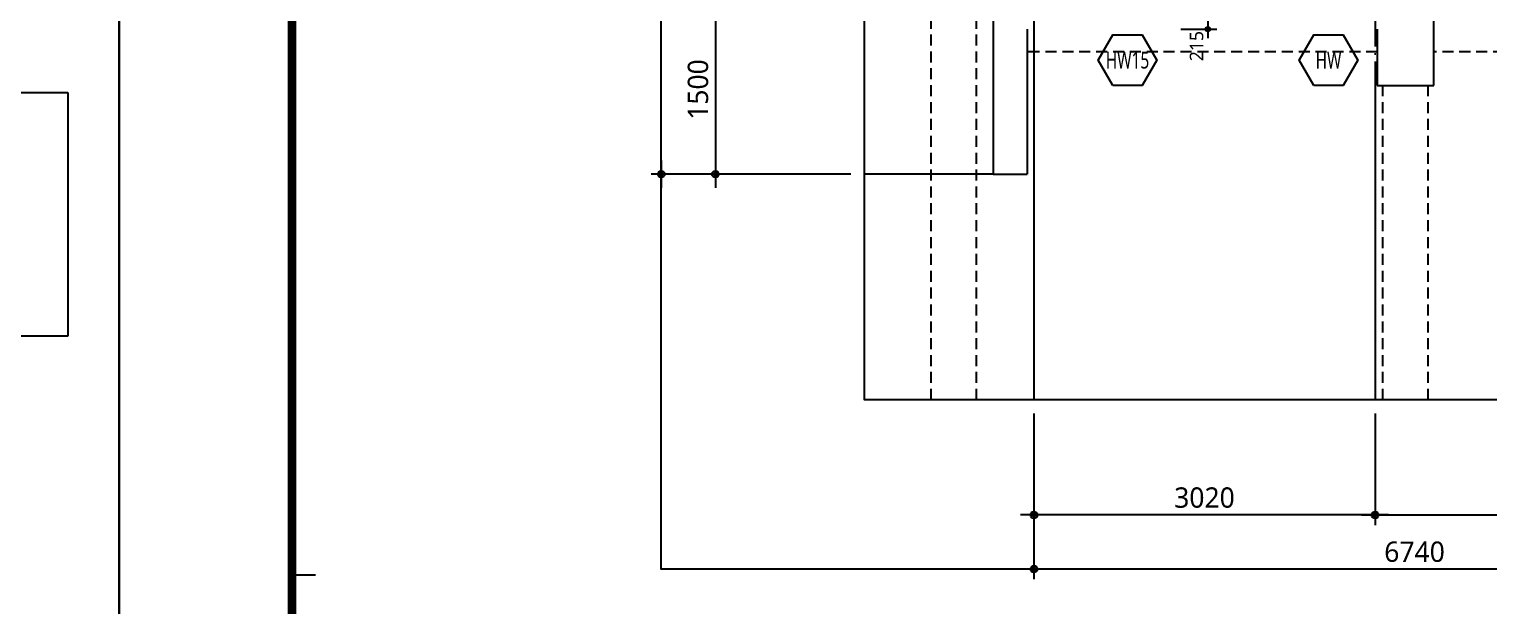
# Model space of a CAD drawing. Header units: millimetres. Extents: x 350420 to 672135, y -312840 to -44390.
# Drawn here: x 557934 to 570857, y -70735 to -65625 of the extents above; entities that cross this region are included whole.
import ezdxf
from ezdxf.enums import TextEntityAlignment as Align
from ezdxf.xclip import XClip

# ---------------------------------------------------------------- set-up
doc = ezdxf.new("R2010")
doc.units = ezdxf.units.MM
doc.header["$LTSCALE"] = 65
doc.header["$XCLIPFRAME"] = 0
for name, pattern in [('CEN', [62, 60, -1, 0, -1]), ('XS-지하주차장$0$CEN', [62, 60, -1, 0, -1]), ('XS-지하주차장$0$HID', [2.3, 1.5, -0.8])]:
    doc.linetypes.add(name, pattern=pattern)
doc.layers.get('Defpoints').update_dxf_attribs({"color": 145})
for name, color, linetype in [('CEN', 1, 'CEN'), ('DIM', 7, 'Continuous'), ('FORM_고양장항A-1BL-S-성능$0$FORM', 7, 'Continuous'), ('M', 7, 'Continuous'), ('NAME-W', 4, 'Continuous'), ('XS-지하주차장$0$AWG', 5, 'XS-지하주차장$0$HID'), ('XS-지하주차장$0$B', 9, 'XS-지하주차장$0$HID'), ('XS-지하주차장$0$CEN', 1, 'XS-지하주차장$0$CEN'), ('XS-지하주차장$0$COL', 2, 'Continuous'), ('XS-지하주차장$0$G', 4, 'XS-지하주차장$0$HID'), ('XS-지하주차장$0$W1', 2, 'Continuous'), ('XS-지하주차장$0$W1-H', 11, 'XS-지하주차장$0$HID')]:
    doc.layers.add(name, color=color, linetype=linetype)
doc.layers.add('DEFPOINT', color=144, linetype='Continuous', plot=False)
doc.layers.add('FORM_고양장항A-1BL-S-성능$0$DEFPOINT', color=144, linetype='Continuous', plot=False)
doc.styles.add('맑은고딕', font='malgun.ttf')
doc.dimstyles.new('DIM_40', dxfattribs={"dimscale": 40, "dimtxt": 3, "dimasz": 1, "dimexe": 2, "dimexo": 1.5, "dimgap": 1, "dimtad": 1, "dimdec": 0, "dimzin": 0, "dimdsep": 46, "dimtxsty": '맑은고딕', "dimblk1": 'DIMDOT', "dimblk2": 'DIMDOT', "dimsah": 1, "dimcen": 0.09, "dimdle": 2, "dimclrd": 7, "dimclre": 7, "dimclrt": 6, "dimadec": 0, "dimazin": 0, "dimtfac": 1, "dimtdec": 0, "dimtix": 1, "dimtmove": 2, "dimatfit": 3, "dimldrblk": 'DIMDOT', "dimfxl": 0, "dimtolj": 1, "dimtzin": 0, "dimarcsym": 0})
doc.dimstyles.new('DIM_60', dxfattribs={"dimscale": 60, "dimtxt": 3, "dimasz": 1, "dimexe": 1.5, "dimexo": 2, "dimgap": 1, "dimtad": 1, "dimdec": 0, "dimzin": 0, "dimdsep": 46, "dimtxsty": '맑은고딕', "dimblk1": 'DIMDOT', "dimblk2": 'DIMDOT', "dimsah": 1, "dimcen": 0.09, "dimdle": 2, "dimclrd": 7, "dimclre": 7, "dimclrt": 3, "dimadec": 0, "dimazin": 0, "dimtfac": 1, "dimtdec": 0, "dimtix": 1, "dimtmove": 2, "dimatfit": 3, "dimldrblk": 'DIMDOT', "dimfxl": 0, "dimtolj": 1, "dimtzin": 0, "dimarcsym": 0})
picture_1 = doc.add_image_def('image1.jpg', size_in_pixel=(2126, 2126))

# ---------------------------------------------------------------- blocks, each defined once
blk = doc.blocks.new('XS-지하주차장$0$B1-6')
at = {"layer": 'XS-지하주차장$0$CEN'}
for p, q in [((31030, 3380), (36060, 3380)), ((26635, 360), (36060, 360))]:
    blk.add_line(p, q, dxfattribs=at)
at = {"layer": 'XS-지하주차장$0$W1'}
for p, q in [((34775, 300), (36060, 300)), ((36060, 0), (36060, 300)), ((34550, 0), (36060, 0))]:
    blk.add_line(p, q, dxfattribs=at)
blk = doc.blocks.new('XS-지하주차장$0$B2-W')
at = {"layer": 'XS-지하주차장$0$W1-H'}
for p, q in [((109000, 64485), (109000, 65285)), ((105100, 65210), (105100, 63700)), ((105400, 64985), (105400, 63700)), ((108500, 64985), (108500, 64485)), ((108500, 64485), (109000, 64485)), ((105100, 63700), (105400, 63700))]:
    blk.add_line(p, q, dxfattribs=at)
blk = doc.blocks.new('XS-지하주차장')
at = {"layer": 'XS-지하주차장$0$AWG'}
for p, q in [((648010, 133975), (644910, 133975)), ((656010, 133975), (648510, 133975))]:
    blk.add_line(p, q, dxfattribs=at)
at = {"layer": 'XS-지하주차장$0$B'}
for p, q in [((644060, 126825), (644060, 134375)), ((644460, 126825), (644460, 134375))]:
    blk.add_line(p, q, dxfattribs=at)
at = {"layer": 'XS-지하주차장$0$COL'}
for p, q in [((648510, 133675), (648510, 134475)), ((648010, 134175), (648010, 133675)), ((648010, 133675), (648510, 133675))]:
    blk.add_line(p, q, dxfattribs=at)
at = {"layer": 'XS-지하주차장$0$G'}
for p, q in [((648060, 127100), (648060, 133675)), ((648460, 127100), (648460, 133675))]:
    blk.add_line(p, q, dxfattribs=at)
at = {"layer": 'XS-지하주차장$0$W1', "rotation": 270}
blk.add_blockref('XS-지하주차장$0$B1-6', (644610, 168950), dxfattribs=at)
at = {"layer": 'XS-지하주차장$0$W1-H'}
blk.add_blockref('XS-지하주차장$0$B2-W', (539510, 69190), dxfattribs=at)
blk = doc.blocks.new('DIMDOT')
at = {"layer": 'DIM', "linetype": 'Continuous'}
blk.add_line((-2, 0), (2, 0), dxfattribs=at)
for radius in [0.5, 0.25]:
    blk.add_circle((0, 0), radius, dxfattribs=at)
blk = doc.blocks.new('*D570')
at = {"layer": 'Defpoints', "color": 0, "linetype": 'Continuous', "transparency": 16777216}
for p in [(566830, -68910), (573570, -68910), (566830, -70410)]:
    blk.add_point(p, dxfattribs=at)
at = {"layer": 'DIM', "color": 7, "linetype": 'Continuous', "lineweight": -2, "transparency": 16777216}
for p, q in [((566830, -69030), (566830, -70500)), ((573570, -69030), (573570, -70500)), ((573510, -70410), (566890, -70410))]:
    blk.add_line(p, q, dxfattribs=at)
at = {"layer": 'DIM', "color": 7, "linetype": 'Continuous', "lineweight": -2, "transparency": 16777216, "xscale": 60, "yscale": 60, "zscale": 60, "rotation": 180}
blk.add_blockref('DIMDOT', (566830, -70410), dxfattribs=at)
at = {"layer": 'DIM', "color": 7, "linetype": 'Continuous', "lineweight": -2, "transparency": 16777216, "xscale": 60, "yscale": 60, "zscale": 60}
blk.add_blockref('DIMDOT', (573570, -70410), dxfattribs=at)
at = {"layer": 'DIM', "color": 3, "linetype": 'Continuous', "transparency": 16777216, "insert": (570200, -70257), "char_height": 180, "attachment_point": 5, "style": '맑은고딕'}
blk.add_mtext('\\A1;6740', dxfattribs=at)
blk = doc.blocks.new('*D571')
at = {"layer": 'Defpoints', "color": 0, "linetype": 'Continuous', "transparency": 16777216}
for p in [(566830, -68910), (569850, -68910), (566830, -69930)]:
    blk.add_point(p, dxfattribs=at)
at = {"layer": 'DIM', "color": 7, "linetype": 'Continuous', "lineweight": -2, "transparency": 16777216}
for p, q in [((566830, -69030), (566830, -70020)), ((569850, -69030), (569850, -70020)), ((569790, -69930), (566890, -69930))]:
    blk.add_line(p, q, dxfattribs=at)
at = {"layer": 'DIM', "color": 7, "linetype": 'Continuous', "lineweight": -2, "transparency": 16777216, "xscale": 60, "yscale": 60, "zscale": 60, "rotation": 180}
blk.add_blockref('DIMDOT', (566830, -69930), dxfattribs=at)
at = {"layer": 'DIM', "color": 7, "linetype": 'Continuous', "lineweight": -2, "transparency": 16777216, "xscale": 60, "yscale": 60, "zscale": 60}
blk.add_blockref('DIMDOT', (569850, -69930), dxfattribs=at)
at = {"layer": 'DIM', "color": 3, "linetype": 'Continuous', "transparency": 16777216, "insert": (568340, -69777), "char_height": 180, "attachment_point": 5, "style": '맑은고딕'}
blk.add_mtext('\\A1;3020', dxfattribs=at)
blk = doc.blocks.new('*D572')
at = {"layer": 'Defpoints', "color": 0, "linetype": 'Continuous', "transparency": 16777216}
for p in [(569850, -68910), (573570, -68910), (573570, -69930)]:
    blk.add_point(p, dxfattribs=at)
at = {"layer": 'DIM', "color": 7, "linetype": 'Continuous', "lineweight": -2, "transparency": 16777216}
for p, q in [((569850, -69030), (569850, -70020)), ((573570, -69030), (573570, -70020)), ((569910, -69930), (573510, -69930))]:
    blk.add_line(p, q, dxfattribs=at)
at = {"layer": 'DIM', "color": 7, "linetype": 'Continuous', "lineweight": -2, "transparency": 16777216, "xscale": 60, "yscale": 60, "zscale": 60, "rotation": 180}
blk.add_blockref('DIMDOT', (569850, -69930), dxfattribs=at)
at = {"layer": 'DIM', "color": 7, "linetype": 'Continuous', "lineweight": -2, "transparency": 16777216, "xscale": 60, "yscale": 60, "zscale": 60}
blk.add_blockref('DIMDOT', (573570, -69930), dxfattribs=at)
at = {"layer": 'DIM', "color": 3, "linetype": 'Continuous', "transparency": 16777216, "insert": (571710, -69777), "char_height": 180, "attachment_point": 5, "style": '맑은고딕'}
blk.add_mtext('\\A1;3720', dxfattribs=at)
blk = doc.blocks.new('*D601')
at = {"layer": 'Defpoints', "color": 0, "linetype": 'Continuous', "transparency": 16777216}
for p in [(563530, -57700), (565330, -57700), (565330, -66910)]:
    blk.add_point(p, dxfattribs=at)
at = {"layer": 'DIM', "color": 7, "linetype": 'Continuous', "lineweight": -2, "transparency": 16777216}
for p, q in [((565210, -57700), (563440, -57700)), ((563530, -66850), (563530, -57760)), ((565210, -66910), (563440, -66910))]:
    blk.add_line(p, q, dxfattribs=at)
at = {"layer": 'DIM', "color": 7, "linetype": 'Continuous', "lineweight": -2, "transparency": 16777216, "xscale": 60, "yscale": 60, "zscale": 60}
for p, rotation in [((563530, -57700), 90), ((563530, -66910), 270)]:
    blk.add_blockref('DIMDOT', p, dxfattribs=dict(at, rotation=rotation))
at = {"layer": 'DIM', "color": 3, "linetype": 'Continuous', "transparency": 16777216, "insert": (563376, -62305), "char_height": 180, "attachment_point": 5, "rotation": 90, "style": '맑은고딕'}
blk.add_mtext('\\A1;9210', dxfattribs=at)
blk = doc.blocks.new('*D603')
at = {"layer": 'Defpoints', "color": 0, "linetype": 'Continuous', "transparency": 16777216}
for p in [(565330, -65410), (564010, -66910), (565330, -66910)]:
    blk.add_point(p, dxfattribs=at)
at = {"layer": 'DIM', "color": 7, "linetype": 'Continuous', "lineweight": -2, "transparency": 16777216}
for p, q in [((565210, -65410), (563920, -65410)), ((564010, -65470), (564010, -66850)), ((565210, -66910), (563920, -66910))]:
    blk.add_line(p, q, dxfattribs=at)
at = {"layer": 'DIM', "color": 7, "linetype": 'Continuous', "lineweight": -2, "transparency": 16777216, "xscale": 60, "yscale": 60, "zscale": 60}
for p, rotation in [((564010, -65410), 90), ((564010, -66910), 270)]:
    blk.add_blockref('DIMDOT', p, dxfattribs=dict(at, rotation=rotation))
at = {"layer": 'DIM', "color": 3, "linetype": 'Continuous', "transparency": 16777216, "insert": (563856, -66160), "char_height": 180, "attachment_point": 5, "rotation": 90, "style": '맑은고딕'}
blk.add_mtext('\\A1;1500', dxfattribs=at)
blk = doc.blocks.new('*D828')
at = {"layer": 'Defpoints', "color": 0, "linetype": 'Continuous', "transparency": 16777216}
for p in [(568070, -65410), (568070, -65625), (568370, -65625)]:
    blk.add_point(p, dxfattribs=at)
at = {"layer": 'DIM', "color": 7, "linetype": 'Continuous', "lineweight": -2, "transparency": 16777216}
for p, q in [((568130, -65410), (568450, -65410)), ((568370, -65450), (568370, -65585)), ((568130, -65625), (568450, -65625))]:
    blk.add_line(p, q, dxfattribs=at)
at = {"layer": 'DIM', "color": 7, "linetype": 'Continuous', "lineweight": -2, "transparency": 16777216, "xscale": 40, "yscale": 40, "zscale": 40}
for p, rotation in [((568370, -65410), 90), ((568370, -65625), 270)]:
    blk.add_blockref('DIMDOT', p, dxfattribs=dict(at, rotation=rotation))
at = {"layer": 'DIM', "color": 6, "linetype": 'Continuous', "transparency": 16777216, "insert": (568270, -65775), "char_height": 120, "attachment_point": 5, "rotation": 90, "style": '맑은고딕'}
blk.add_mtext('\\A1;215', dxfattribs=at)
blk = doc.blocks.new('FORM_고양장항A-1BL-S-성능')
at = {"layer": 'FORM_고양장항A-1BL-S-성능$0$DEFPOINT', "color": 1}
blk.add_line((26, 159.5), (29, 159.5), dxfattribs=at)
at = {"layer": 'FORM_고양장항A-1BL-S-성능$0$DEFPOINT'}
blk.add_lwpolyline([(0, 594), (0, 0), (841, 0), (841, 594), (0, 594)], dxfattribs=at)
at = {"layer": 'FORM_고양장항A-1BL-S-성능$0$FORM'}
for points in [[(25, 573), (25, 21), (757, 21), (757, 573)], [(26, 572), (26, 22), (756, 22), (756, 572)]]:
    blk.add_lwpolyline(points, close=True, dxfattribs=at)
at = {"layer": 'FORM_고양장항A-1BL-S-성능$0$FORM', "const_width": 1}
blk.add_lwpolyline([(25.5, 572.5), (25.5, 21.5), (756.5, 21.5), (756.5, 572.5)], close=True, dxfattribs=at)
at = {"color": 7, "true_color": 0xffffff}
image = blk.add_image(picture_1, insert=(797.45, 194.73), size_in_units=(36, 36), dxfattribs=at)
image.dxf.flags = 7

msp = doc.modelspace()

# ---------------------------------------------------------------- linework, layer by layer
at = {"layer": 'CEN'}
for p, q in [((566470, -66910), (565330, -66910)), ((566830, -66910), (566830, -68910)), ((569850, -66910), (569850, -68910))]:
    msp.add_line(p, q, dxfattribs=at)
at = {"layer": 'DEFPOINT'}
for points in [[(563530, -52845), (597090, -52845), (597090, -70410), (563530, -70410)], [(565330, -54345), (595290, -54345), (595290, -68910), (565330, -68910)]]:
    msp.add_lwpolyline(points, close=True, dxfattribs=at)
at = {"layer": 'M'}
for points in [[(567528.6, -66125), (567398.7, -65900), (567528.6, -65675), (567788.4, -65675), (567918.3, -65900), (567788.4, -66125)], [(569308.3, -66125), (569178.4, -65900), (569308.3, -65675), (569568.2, -65675), (569698.1, -65900), (569568.2, -66125)]]:
    msp.add_lwpolyline(points, close=True, dxfattribs=at)

# ---------------------------------------------------------------- block references
at = {"xscale": 60, "yscale": 60, "zscale": 60}
for p in [(508270, -80030), (558730, -80030)]:
    msp.add_blockref('FORM_고양장항A-1BL-S-성능', p, dxfattribs=at)
ref = msp.add_blockref('XS-지하주차장', (-78140, -199800))
XClip(ref).set_block_clipping_path([(643469.9999999981, 130890.0000000019), (673429.9999999894, 145455.0000000002)])

# ---------------------------------------------------------------- texts
at = {"layer": 'NAME-W', "style": '맑은고딕', "width": 0.7}
for s, p in [('HW15', (567658.5, -65900)), ('HW', (569438.3, -65900))]:
    msp.add_text(s, height=150, dxfattribs=at).set_placement(p, align=Align.MIDDLE)

# ---------------------------------------------------------------- dimensions: what is measured, and where the dimension line sits
at = {"layer": 'DIM', "linetype": 'Continuous'}
for base, p1, p2, angle, picture, middle in [((563530, -57700), (565330, -66910), (565330, -57700), 90, '*D601', (563376.5, -62305)), ((564010, -66910), (565330, -65410), (565330, -66910), 270, '*D603', (563856.5, -66160)), ((566830, -70410), (573570, -68910), (566830, -68910), 180, '*D570', (570200, -70257)), ((566830, -69930), (569850, -68910), (566830, -68910), 180, '*D571', (568340, -69777))]:
    dim = msp.add_linear_dim(base=base, p1=p1, p2=p2, angle=angle, dimstyle='DIM_60', dxfattribs=at)
    dim.commit()
    dim.dimension.update_dxf_attribs({"geometry": picture, "text_midpoint": middle})
dim = msp.add_linear_dim(base=(568370, -65625), p1=(568070, -65410), p2=(568070, -65625), angle=270, dimstyle='DIM_40', dxfattribs=at)
dim.commit()
dim.dimension.update_dxf_attribs({"geometry": '*D828', "text_midpoint": (568269.9, -65775), "dimtype": 160})
dim = msp.add_linear_dim(base=(573570, -69930), p1=(569850, -68910), p2=(573570, -68910), dimstyle='DIM_60', dxfattribs=at)
dim.commit()
dim.dimension.update_dxf_attribs({"geometry": '*D572', "text_midpoint": (571710, -69777)})

doc.saveas('drawing.dxf')
